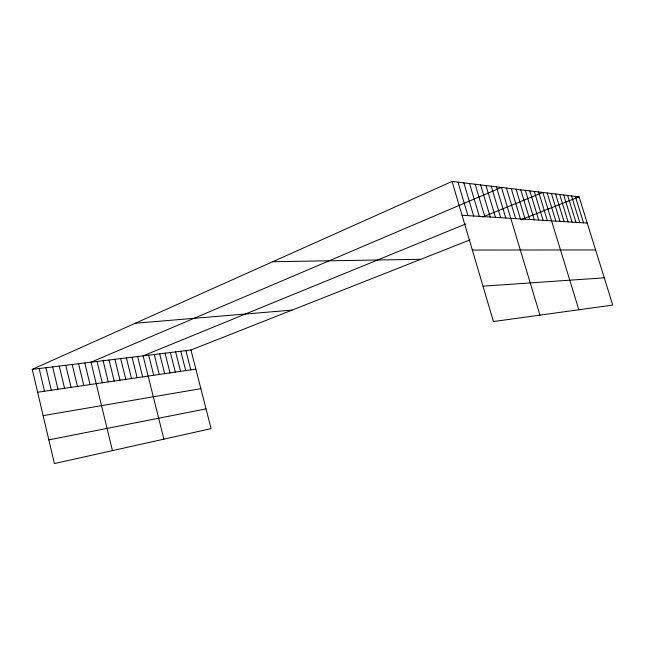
<?xml version="1.0" encoding="UTF-8"?>
<svg xmlns="http://www.w3.org/2000/svg" width="645" height="645" viewBox="0 0 645 645"><rect width="100%" height="100%" fill="white"/><g stroke="black" fill="none" stroke-linecap="round" stroke-linejoin="round"><path stroke-width="0.97" d="M32.25 369.367L190.968 350.009L211.092 428.627L54.406 463.562L32.25 369.367L452.056 181.439L579.065 196.846L612.75 305.069L493.449 321.557L452.056 181.439M465.803 223.952L143.093 355.847L163.894 439.148M482.5 217.131L542.864 192.452L578.839 309.753M190.968 350.009L470.149 239.827M520.975 219.776L579.065 196.846M48.835 439.882L206.037 408.89M43.134 415.63L200.861 388.661M37.628 392.233L195.854 369.117M135.273 323.25L292.064 310.108M482.992 286.17L604.268 277.818M272.698 261.725L420.798 259.306M472.317 250.042L595.593 249.946M462.054 215.293L587.232 223.073M575.324 196.394L583.54 222.847M571.51 195.935L579.791 222.614M567.632 195.459L575.969 222.38M563.69 194.984L572.083 222.138M559.675 194.492L568.132 221.888M555.579 194L564.101 221.638M551.419 193.492L560.005 221.38M547.178 192.976L555.829 221.122M538.591 191.936L547.371 220.598M534.245 191.412L543.09 220.332M529.819 190.872L538.728 220.058M525.312 190.323L534.286 219.784M520.725 189.767L529.763 219.502M516.04 189.203L525.143 219.211M511.267 188.622L520.442 218.921M506.406 188.034L515.653 218.623M539.962 315.131L501.447 187.429L90.985 362.2L112.464 450.621M496.392 186.816L505.785 218.01M491.24 186.187L500.697 217.696M485.983 185.55L495.513 217.373M480.614 184.897L490.224 217.042M475.139 184.236L484.822 216.704M469.544 183.559L479.308 216.365M463.836 182.866L473.68 216.011M458.006 182.156L467.931 215.656M185.905 350.622L190.815 369.859M180.785 351.251L185.72 370.601M175.601 351.88L180.552 371.359M170.353 352.525L175.319 372.117M165.039 353.17L170.022 372.891M159.662 353.823L164.66 373.673M154.211 354.492L159.226 374.471M148.689 355.161L153.728 375.277M137.595 356.516L142.674 376.89M132.031 357.193L137.119 377.696M126.396 357.886L131.499 378.518M120.68 358.58L125.807 379.349M114.899 359.289L120.043 380.195M109.037 359.999L114.197 381.05M103.103 360.724L108.279 381.913M97.089 361.458L102.281 382.791M84.809 362.958L90.05 384.573M78.553 363.724L83.802 385.484M72.208 364.498L77.481 386.411M65.774 365.28L71.063 387.347M59.251 366.078L64.556 388.298M52.64 366.884L57.969 389.266M45.94 367.698L51.286 390.241M39.143 368.529L44.505 391.233"/></g></svg>
